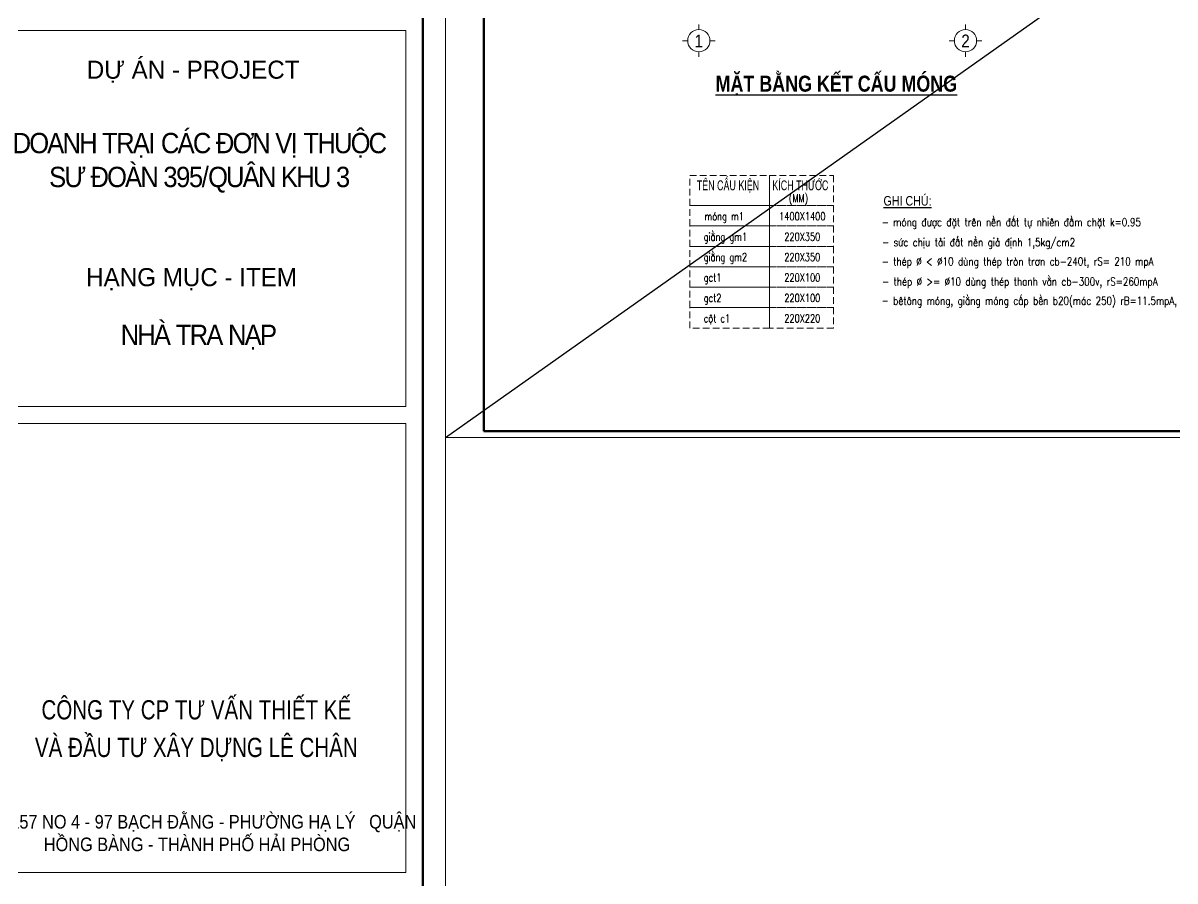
# Model space of a CAD drawing. Header units: millimetres. Extents: x 19378 to 228036, y -611253 to -527887.
# Drawn here: x 142414 to 164011, y -574479 to -558398 of the extents above; entities that cross this region are included whole.
import ezdxf
from ezdxf.enums import TextEntityAlignment as Align

# ---------------------------------------------------------------- set-up
doc = ezdxf.new("R2010")
doc.units = ezdxf.units.MM
doc.header["$MEASUREMENT"] = 0
doc.linetypes.add('HIDDEN', pattern=[0.375, 0.25, -0.125])
doc.layers.get('Defpoints').update_dxf_attribs({"color": 1})
doc.layers.add('KCS_Plotter', color=11, linetype='Continuous', plot=False)
doc.layers.add('Khungten_LCDI', color=7, linetype='Continuous')
for name, color, linetype, lineweight in [('LC ISO', 153, 'Continuous', 13), ('LC MANH DUT', 35, 'HIDDEN', 5), ('LC Net manh', 236, 'Continuous', 5), ('LC Net thay', 7, 'Continuous', 25), ('LC Text1', 3, 'Continuous', 20), ('LC Text2', 7, 'Continuous', 25)]:
    doc.layers.add(name, color=color, linetype=linetype, lineweight=lineweight)
doc.styles.add('Khungten', font='VHAVAN_1.TTF', dxfattribs={"width": 0.9, "height": 5000})
doc.styles.add('LC 1', font='VHAVANB_1.TTF')
doc.styles.add('LC 2', font='VHARIALN_1.TTF', dxfattribs={"width": 0.7})
doc.styles.add('LC 3', font='vnsimli.shx', dxfattribs={"width": 0.75})
doc.styles.add('LC3', font='VHARIALB_1.TTF', dxfattribs={"width": 0.8})
doc.styles.add('T2', font='VHARIAL_1.TTF', dxfattribs={"width": 0.8})
doc.styles.add('Title', font='VHBLACK_1.TTF', dxfattribs={"width": 0.8})

# ---------------------------------------------------------------- blocks, each defined once
blk = doc.blocks.new('Nha o can bo nhan vien Trung doan')
at = {"layer": 'Defpoints', "lineweight": 0}
blk.add_lwpolyline([(-1200, -14850), (-1200, 14850), (40800, 14850), (40800, -14850)], close=True, dxfattribs=at)
at = {"layer": 'Khungten_LCDI', "color": 5, "lineweight": 60}
blk.add_lwpolyline([(0, -14650), (0, 14650), (40600, 14650), (40600, -14650)], close=True, dxfattribs=at)
at = {"color": 7, "style": 'Khungten', "width": 0.8}
for tag, p in [('REVISION', (39499, -10746)), ('NGAYHT', (39546, -11609))]:
    blk.add_attdef(tag, text='', height=200, dxfattribs=at).set_placement(p, align=Align.CENTER)
at = {"layer": 'LC Text1', "style": 'Title', "width": 1.485915}
for tag, p, p2 in [('TENBANVE1', (36913, -8886), (40339, -8886)), ('TENBANVE2', (36913, -9562), (40339, -9562))]:
    blk.add_attdef(tag, text='', height=250, dxfattribs=at).set_placement(p, p2, align=Align.FIT)
at = {"layer": 'LC Text1', "style": 'Title', "width": 0.7}
blk.add_attdef('SOBANVE', text='', height=250, dxfattribs=at).set_placement((39562, -13896), align=Align.CENTER)
blk = doc.blocks.new('TIEUDE1')
at = {"layer": 'LC Text2', "color": 7, "style": 'LC 1'}
blk.add_attdef('TIªU§Ò', text='', height=5, dxfattribs=at).set_placement((0, 0), align=Align.BOTTOM_CENTER)
blk.add_attdef('TL', text='', height=3, dxfattribs=at).set_placement((0, -2), align=Align.TOP_CENTER)
blk = doc.blocks.new('TTRUC')
at = {"layer": 'LC ISO'}
for p, q in [((0, 6.95), (0, 10.13)), ((-6.95, 0), (-10.13, 0)), ((6.95, 0), (10.13, 0)), ((0, -6.95), (0, -10.13))]:
    blk.add_line(p, q, dxfattribs=at)
at = {"layer": 'LC Net manh'}
blk.add_circle((0, 0), 6.95, dxfattribs=at)
blk = doc.blocks.new('lcdi fix')
at = {"layer": 'Defpoints', "lineweight": 0}
blk.add_lwpolyline([(-1200, -14850), (-1200, 14850), (40800, 14850), (40800, -14850)], close=True, dxfattribs=at)
at = {"layer": 'Khungten_LCDI', "color": 5, "lineweight": 25}
blk.add_line((40600, -14650), (40600, 14650), dxfattribs=at)
at = {"layer": 'Khungten_LCDI', "color": 5, "lineweight": 60}
blk.add_lwpolyline([(0, -14650), (0, 14650), (40600, 14650), (40600, -14650)], close=True, dxfattribs=at)
at = {"layer": 'Khungten_LCDI', "color": 9, "lineweight": 15}
for points in [[(36750, 6712), (40450, 6712), (40450, 10040), (36750, 10040)], [(36750, 2587), (40450, 2587), (40450, 6562), (36750, 6562)]]:
    blk.add_lwpolyline(points, close=True, dxfattribs=at)
at = {"color": 7, "style": 'Khungten'}
for s, p in [('dù ¸n - project', (38566, 9612)), ('h¹ng môc - item', (38552, 7776))]:
    blk.add_text(s, height=160, dxfattribs=at).set_placement(p, align=Align.CENTER)
at = {"color": 7, "style": 'Title', "width": 0.8}
for s, p in [('c«ng ty cp t\xad vÊn thiÕt kÕ', (38594, 3942)), ('vµ ®Çu t\xad x©y dùng lª ch©n', (38594, 3609))]:
    blk.add_text(s, height=170, dxfattribs=at).set_placement(p, align=Align.CENTER)
at = {"color": 4, "char_height": 180, "attachment_point": 5, "style": 'Khungten'}
for s, insert, width in [('{\\f.VnArialH|b0|i0|c0|p34;\\W0.9;\\T0.9;doanh tr¹i c¸c ®¬n vÞ thuéc s\xad ®oµn 395/qu©n khu 3}', (38617, 8868), 3461.97), ('{\\f.VnArialH|b0|i0|c0|p34;\\T0.9;nhµ tra n¹p}', (38609, 7325), 3712.56)]:
    blk.add_mtext(s, dxfattribs=dict(at, insert=insert, width=width))
at = {"color": 7, "insert": (38600, 3096), "char_height": 120, "attachment_point": 2, "style": 'Khungten'}
blk.add_mtext_dynamic_manual_height_columns('®c: 157 no 4 - 97 b¹ch ®»ng - ph\xadêng h¹ lý   quËn hång bµng - thµnh phè h¶i phßng ', width=3886.57, gutter_width=25, heights=[0], dxfattribs=at)
at = {"color": 7, "style": 'Khungten', "width": 0.8}
for tag, p in [('REVISION', (39499, -10746)), ('NGAYHT', (39546, -11609))]:
    blk.add_attdef(tag, text='', height=200, dxfattribs=at).set_placement(p, align=Align.CENTER)
at = {"layer": 'LC Text1', "style": 'Title', "width": 1.485915}
for tag, p, p2 in [('TENBANVE1', (36913, -8886), (40339, -8886)), ('TENBANVE2', (36913, -9562), (40339, -9562))]:
    blk.add_attdef(tag, text='', height=250, dxfattribs=at).set_placement(p, p2, align=Align.FIT)
at = {"layer": 'LC Text1', "style": 'Title', "width": 0.7}
blk.add_attdef('SOBANVE', text='', height=250, dxfattribs=at).set_placement((39562, -13896), align=Align.CENTER)

msp = doc.modelspace()

# ---------------------------------------------------------------- linework, layer by layer
at = {"layer": 'KCS_Plotter', "ltscale": 2}
msp.add_line((150335.5, -566167.2), (175535.5, -548347.2), dxfattribs=at)
at = {"layer": 'LC MANH DUT', "ltscale": 500, "elevation": 0}
for points in [[(154918.7, -561258.3), (156408.5, -561258.3), (156408.5, -561818.7), (154918.7, -561818.7)], [(156408.5, -561258.3), (157606.6, -561258.3), (157606.6, -561818.7), (156408.5, -561818.7)], [(154918.7, -561818.7), (156408.5, -561818.7), (156408.5, -562201.4), (154918.7, -562201.4)], [(156408.5, -561818.7), (157606.6, -561818.7), (157606.6, -562201.4), (156408.5, -562201.4)], [(154918.7, -562201.4), (156408.5, -562201.4), (156408.5, -562584), (154918.7, -562584)], [(156408.5, -562201.4), (157606.6, -562201.4), (157606.6, -562584), (156408.5, -562584)], [(154918.7, -562584), (156408.5, -562584), (156408.5, -562966.7), (154918.7, -562966.7)], [(156408.5, -562584), (157606.6, -562584), (157606.6, -562966.7), (156408.5, -562966.7)], [(154918.7, -562966.7), (156408.5, -562966.7), (156408.5, -563349.3), (154918.7, -563349.3)], [(156408.5, -562966.7), (157606.6, -562966.7), (157606.6, -563349.3), (156408.5, -563349.3)], [(154918.7, -563349.3), (156408.5, -563349.3), (156408.5, -563732), (154918.7, -563732)], [(156408.5, -563349.3), (157606.6, -563349.3), (157606.6, -563732), (156408.5, -563732)], [(154918.7, -563732), (156408.5, -563732), (156408.5, -564114.6), (154918.7, -564114.6)], [(156408.5, -563732), (157606.6, -563732), (157606.6, -564114.6), (156408.5, -564114.6)]]:
    msp.add_lwpolyline(points, close=True, dxfattribs=at)

# ---------------------------------------------------------------- block references
at = {"layer": 'LC ISO', "xscale": 30, "yscale": 30, "zscale": 30}
for p in [(155084.5, -558728.6, 0), (160084.5, -558728.6, 0)]:
    msp.add_blockref('TTRUC', p, dxfattribs=at)
at = {"layer": 'LC Net thay'}
for name, p, xscale, yscale, zscale in [('lcdi fix', (63919.7, -579800, 0), 2.118034286391425, 2.118034286391425, 2.118034286391425), ('Nha o can bo nhan vien Trung doan', (151055.5, -557257.2, 0), 0.6, 0.6, 0.6)]:
    msp.add_blockref(name, p, dxfattribs=dict(at, xscale=xscale, yscale=yscale, zscale=zscale))
at = {"layer": 'LC Text2'}
ref = msp.add_blockref('TIEUDE1', (157662.7, -559774, 0), dxfattribs=dict(at, xscale=60.95999999999999, yscale=60.95999999999999, zscale=60.95999999999999))
ref.add_attrib('TIªU§Ò', '%%UmÆt b»ng kÕt cÊu mãng', dxfattribs={"color": 7, "height": 300.192, "style": 'LC3', "width": 0.8}).set_placement((157662.7, -559774, 0), align=Align.BOTTOM_CENTER)

# ---------------------------------------------------------------- texts
at = {"layer": 'LC Text1', "ltscale": 0.2, "style": 'LC 1', "width": 0.9}
for s, p in [('1', (155084.5, -558925.6, 0)), ('2', (160084.5, -558925.6, 0))]:
    msp.add_text(s, height=240, dxfattribs=at).set_placement(p, align=Align.BOTTOM_CENTER)
at = {"layer": 'LC Text1', "style": 'LC 3', "width": 0.75}
for s, p in [('(MM)', (156770.1, -561758.2, 0)), ('mãng m1', (155191.5, -562095.4, 0)), ('gi»ng gm1', (155174.9, -562478, 0)), ('gi»ng gm2', (155174.9, -562860.7, 0)), ('gct1', (155174.9, -563243.3, 0)), ('gct2', (155174.9, -563626, 0)), ('cét c1', (155174.9, -564008.7, 0))]:
    msp.add_text(s, height=150, dxfattribs=at).set_placement(p)
for s, p in [('1400X1400', (157024.7, -562095.4, 0)), ('220X350', (157024.7, -562478, 0)), ('220X350', (157024.7, -562860.7, 0)), ('220X100', (157024.7, -563243.3, 0)), ('220X100', (157024.7, -563626, 0)), ('220X220', (157024.7, -564008.7, 0))]:
    msp.add_text(s, height=150, dxfattribs=at).set_placement(p, align=Align.CENTER)
at = {"layer": 'LC Text1', "color": 3, "style": 'LC 3', "width": 0.8}
for s, p in [('- mãng ®\xadîc ®Æt trªn nÒn ®Êt tù nhiªn ®Çm chÆt k=0.95', (158513, -562205.5, 0)), ('- søc chÞu t¶i ®Êt nÒn gi¶ ®Þnh 1,5kg/cm2', (158519.1, -562582.5, 0)), ('- thÐp %%C < %%C10 dïng thÐp trßn tr¬n cb-240t, rS= 210 mpA', (158513, -562941.8, 0)), ('- thÐp %%C >= %%C10 dïng thÐp thanh v»n cb-300v, rS=260mpA', (158519.1, -563318.8, 0)), ('- bªt«ng mãng, gi»ng mãng cÊp bÒn b20(m¸c 250) rB=11.5mpA, rBT=0.9mpA, ®¸ 1X2', (158511.8, -563678.1, 0))]:
    msp.add_text(s, height=150, dxfattribs=at).set_placement(p)
at = {"layer": 'LC Text2', "lineweight": -2, "style": 'LC 2', "width": 0.8}
for s, height, p in [('tªn cÊu kiÖn', 182.586, (155045.8, -561530.9, 0)), ('kÝch th\xadíc', 182.59, (156462.1, -561530.9, 0))]:
    msp.add_text(s, height=height, dxfattribs=at).set_placement(p)
at = {"layer": 'LC Text2', "style": 'T2', "width": 0.8}
msp.add_text('%%Ughi chó:', height=179.147, dxfattribs=at).set_placement((158546.9, -561819.7, 0))

doc.saveas('drawing.dxf')
